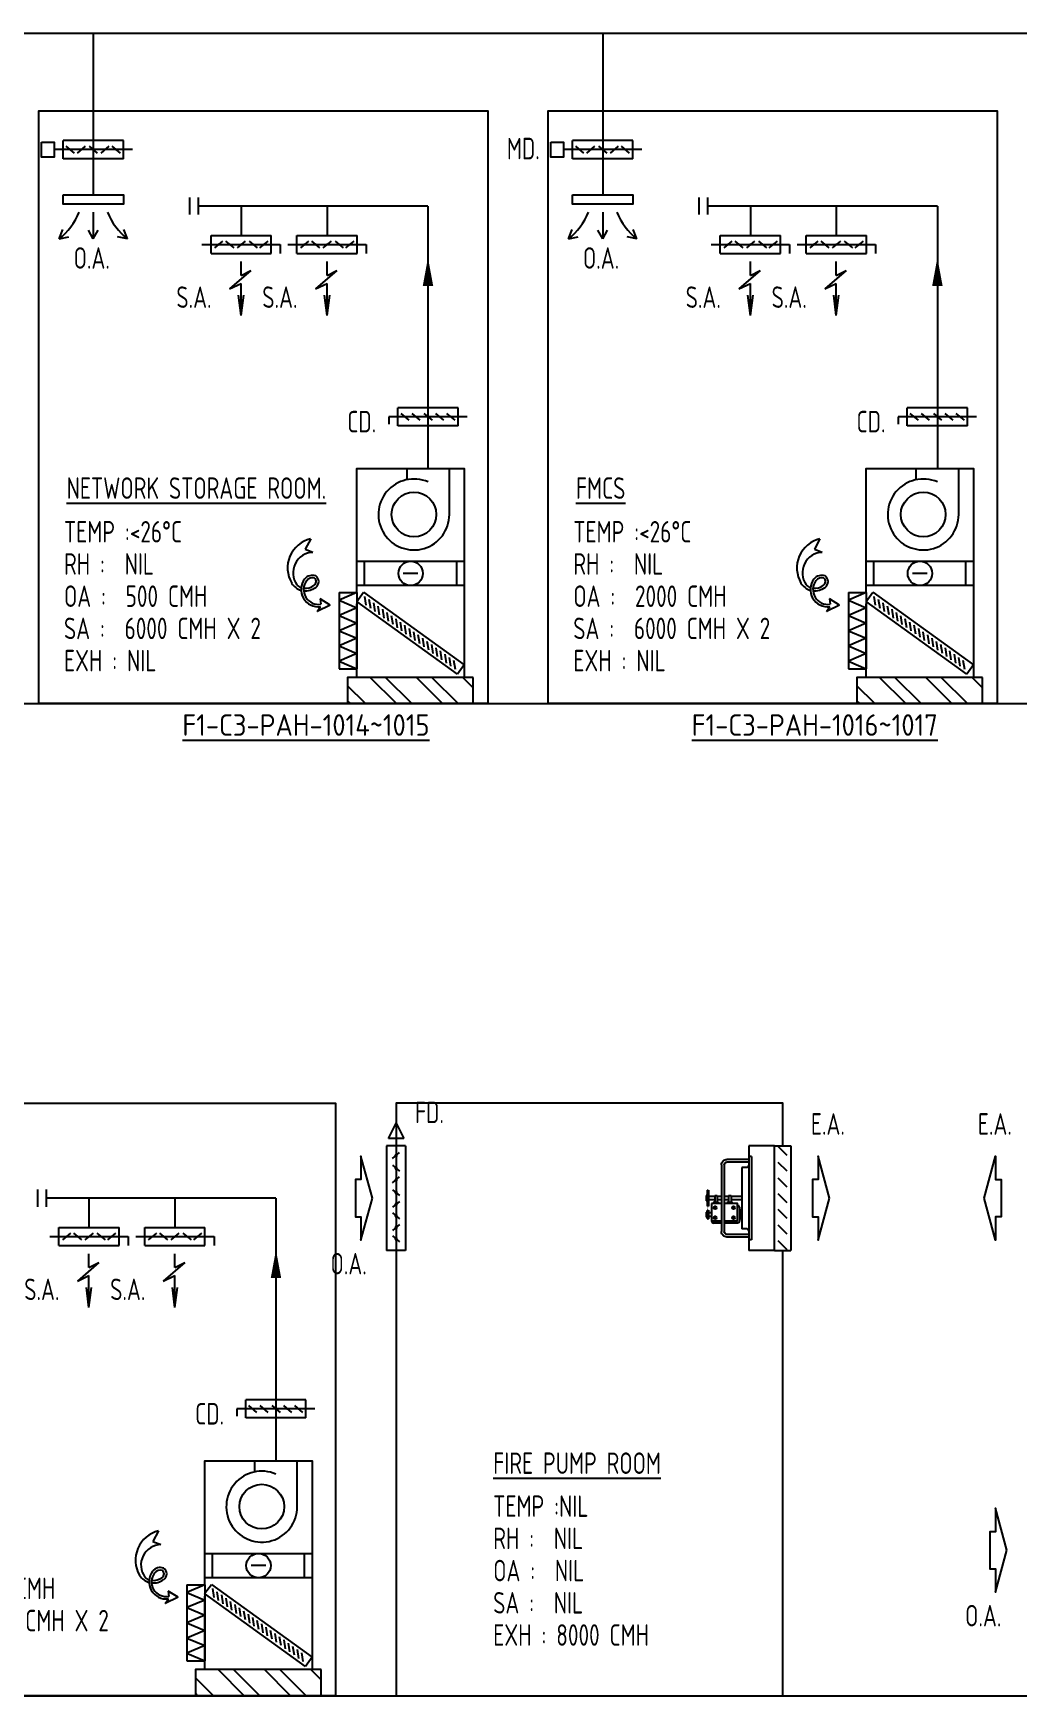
# Model space of a CAD drawing. Extents: x 41366 to 42076, y 84937 to 85507.
# Drawn here: x 41655.5 to 41770, y 85062 to 85255.5 of the extents above; entities that cross this region are included whole.
import ezdxf
from ezdxf.enums import TextEntityAlignment as Align

# ---------------------------------------------------------------- set-up
doc = ezdxf.new("R2010")
doc.units = 0
doc.header["$LTSCALE"] = 10
for name, color, linetype in [('ARROW', 91, 'Continuous'), ('ARROW-1', 12, 'Continuous'), ('G-ANNO-NPLT', 1, 'Continuous'), ('M-DETL-22', 22, 'Continuous'), ('M-DUCT', 6, 'Continuous'), ('M-DUCT-DAPR', 3, 'Continuous'), ('M-DUCT-FLOW', 2, 'Continuous'), ('M-EQPM-FFU', 3, 'Continuous'), ('M-EXHS-DAPR', 2, 'Continuous'), ('M-EXHS-EQPM', 3, 'Continuous'), ('M-EXHS-TEXT', 4, 'Continuous'), ('M-HVAC-EQPM', 22, 'Continuous'), ('M-HVAC-EQPM-TEXT', 4, 'Continuous'), ('M-HVAC-TEXT', 4, 'Continuous'), ('M-MA-DUCT', 150, 'Continuous'), ('SL', 1, 'Continuous')]:
    doc.layers.add(name, color=color, linetype=linetype)
doc.styles.add('AA-TXT', font='isocp.shx', dxfattribs={"width": 0.8, "bigfont": 'chineset.shx'})
doc.styles.add('STDTEXT', font='isocp.shx', dxfattribs={"bigfont": 'chineset.shx'})

# ---------------------------------------------------------------- blocks, each defined once
blk = doc.blocks.new('VDD')
at = {"layer": 'M-DETL-22'}
for p, q in [((-31.4, -9.4), (-44.9, -20.6)), ((-13.3, -20.6), (-26.8, -9.4)), ((-6.7, -20.6), (6.7, -9.4)), ((25.7, -20.6), (12.3, -9.4)), ((30.9, -20.6), (44.3, -9.4))]:
    blk.add_line(p, q, dxfattribs=at)
at = {"layer": 'M-DETL-22', "const_width": 1.8}
for points in [[(-39.1, -15, 1), (-37.3, -15, 1)], [(-20.9, -15, 1), (-19.1, -15, 1)], [(-0.9, -15, 1), (0.9, -15, 1)], [(18.1, -15, 1), (19.9, -15, 1)], [(36.7, -15, 1), (38.5, -15, 1)]]:
    blk.add_lwpolyline(points, format="xyb", close=True, dxfattribs=at)
at = {"layer": 'M-EXHS-DAPR'}
for p, q in [((-65, -15), (-65, 0)), ((50, 0), (-50, 0)), ((-50, 0), (-50, -30)), ((50, 0), (50, -30)), ((65, -15), (-65, -15)), ((50, -30), (-50, -30))]:
    blk.add_line(p, q, dxfattribs=at)
blk = doc.blocks.new('A$C736A3C6C')
at = {"layer": 'M-DUCT-FLOW'}
for p, q in [((0.52, 5.56), (0.92, 4.24)), ((0.92, 4.24), (1.82, 4.63)), ((7.59, 1.7), (6.25, 1.4)), ((6.25, 1.4), (6.74, 1.01)), ((7.04, 0.12), (6.92, 0.78)), ((7.59, 1.7), (7.04, 0.12))]:
    blk.add_line(p, q, dxfattribs=at)
for centre, radius, start, end in [((3.49, 3.72), 3.49, 148.2926, 255.3353), ((3.57, 2.99), 2.39, 136.7685, 260.7009), ((4.51, 1.86), 1.18, 115.8626, 185.408), ((4.51, 1.86), 0.873, 118.7221, 185.408), ((4.14, 2.12), 0.813, 349.909, 100.4542), ((2.91, 2.28), 1.75, 308.9353, 351.6708), ((4.14, 2.12), 0.506, 349.4581, 95.925), ((2.91, 2.28), 2.05, 309.7232, 351.5183), ((3.02, 2.46), 2.16, 258.9818, 296.2087), ((3.29, 1.52), 0.897, 263.2815, 301.704), ((5.33, 2.01), 2.01, 187.3911, 322.1263), ((5.34, 2.01), 1.72, 187.6123, 324.6917)]:
    blk.add_arc(centre, radius, start, end, dxfattribs=at)
blk = doc.blocks.new('A$C1683610B')
for p, q in [((0, 10.56), (0, 0)), ((-13.41, 0), (-11.99, 3.69)), ((-13.41, 0), (-9.56, 0.91)), ((0, 0), (-1.85, 3.5)), ((0, 0), (1.85, 3.5)), ((13.41, 0), (9.56, 0.91)), ((13.41, 0), (11.99, 3.69))]:
    blk.add_line(p, q)
for centre, start, end in [((-28.93, 19.67), 308.26715, 338.68378), ((28.93, 19.67), 201.31622, 231.73285)]:
    blk.add_arc(centre, 25.05, start, end)
blk = doc.blocks.new('0-S')
at = {"layer": 'M-EXHS-EQPM', "color": 1}
blk.add_lwpolyline([(0, 0), (-291, -79), (-129, -79), (-129, -118), (129, -118), (129, -79), (291, -79), (0, 0)], dxfattribs=at)

msp = doc.modelspace()

# ---------------------------------------------------------------- hatches: boundary and pattern name
at = {"layer": 'M-DUCT-FLOW'}
h = msp.add_hatch(dxfattribs=at)
h.set_pattern_fill('ANSI32', color=256, scale=0.4, style=0)
h.set_pattern_definition([(135, (41776.0393, 84907.006), (2.694077, 2.694077), []), (135, (41774.2433, 84907.006), (2.694077, 2.694077), [])])
h.paths.add_polyline_path([(41706.66, 85180.54), (41692.06, 85180.54), (41692.06, 85177.5), (41706.66, 85177.5)])
h = msp.add_hatch(dxfattribs=at)
h.set_pattern_fill('ANSI32', color=256, scale=0.4, style=0)
h.set_pattern_definition([(135, (41835.312, 84907.006), (2.694077, 2.694077), []), (135, (41833.516, 84907.006), (2.694077, 2.694077), [])])
h.paths.add_polyline_path([(41765.93, 85180.54), (41751.33, 85180.54), (41751.33, 85177.5), (41765.93, 85177.5)])
h = msp.add_hatch(dxfattribs=at)
h.set_pattern_fill('ANSI32', color=256, scale=0.4, style=0)
h.set_pattern_definition([(135, (41758.342, 84791.5064), (2.694077, 2.694077), []), (135, (41756.546, 84791.5064), (2.694077, 2.694077), [])])
h.paths.add_polyline_path([(41688.96, 85065.04), (41674.36, 85065.04), (41674.36, 85062), (41688.96, 85062)])

# ---------------------------------------------------------------- linework, layer by layer
at = {"layer": 'ARROW'}
for points in [[(41701.41, 85226.11, 1.22, 0, 0), (41701.41, 85229.42, 0, 0, 0)], [(41760.69, 85226.11, 1.22, 0, 0), (41760.69, 85229.42, 0, 0, 0)], [(41683.72, 85110.61, 1.22, 0, 0), (41683.72, 85113.92, 0, 0, 0)]]:
    msp.add_lwpolyline(points, format="xyseb", dxfattribs=at)
at = {"layer": 'G-ANNO-NPLT'}
for p, q in [((41389.94, 85177.5), (42069.23, 85177.5)), ((41389.94, 85062), (42066.44, 85062))]:
    msp.add_line(p, q, dxfattribs=at)
at = {"layer": 'M-DETL-22'}
for p, q in [((41660.26, 85241.58), (41659.32, 85242.37)), ((41661.53, 85242.37), (41660.59, 85241.58)), ((41661.99, 85242.37), (41662.93, 85241.58)), ((41664.27, 85242.37), (41663.33, 85241.58)), ((41664.63, 85242.37), (41665.57, 85241.58)), ((41719.54, 85241.58), (41718.6, 85242.37)), ((41720.8, 85242.37), (41719.86, 85241.58)), ((41721.27, 85242.37), (41722.21, 85241.58)), ((41723.54, 85242.37), (41722.6, 85241.58)), ((41723.9, 85242.37), (41724.84, 85241.58))]:
    msp.add_line(p, q, dxfattribs=at)
at = {"layer": 'M-DETL-22', "const_width": 0.126}
for points in [[(41659.73, 85241.98, -1), (41659.86, 85241.98, -1)], [(41661, 85241.98, -1), (41661.12, 85241.98, -1)], [(41662.4, 85241.98, -1), (41662.53, 85241.98, -1)], [(41663.73, 85241.98, -1), (41663.86, 85241.98, -1)], [(41665.03, 85241.98, -1), (41665.16, 85241.98, -1)], [(41719, 85241.98, -1), (41719.13, 85241.98, -1)], [(41720.27, 85241.98, -1), (41720.4, 85241.98, -1)], [(41721.67, 85241.98, -1), (41721.8, 85241.98, -1)], [(41723.01, 85241.98, -1), (41723.13, 85241.98, -1)], [(41724.31, 85241.98, -1), (41724.43, 85241.98, -1)]]:
    msp.add_lwpolyline(points, format="xyb", close=True, dxfattribs=at)
at = {"layer": 'M-DUCT'}
for p, q in [((41673.66, 85236.42), (41673.66, 85234.42)), ((41674.66, 85236.42), (41674.66, 85234.42)), ((41732.93, 85236.42), (41732.93, 85234.42)), ((41733.93, 85236.42), (41733.93, 85234.42)), ((41701.41, 85235.42), (41674.66, 85235.42)), ((41679.66, 85235.42), (41679.66, 85232)), ((41689.66, 85235.42), (41689.66, 85232)), ((41701.41, 85235.42), (41701.41, 85204.86)), ((41760.69, 85235.42), (41733.93, 85235.42)), ((41738.93, 85235.42), (41738.93, 85232)), ((41748.93, 85235.42), (41748.93, 85232)), ((41760.69, 85235.42), (41760.69, 85204.86)), ((41655.96, 85120.92), (41655.96, 85118.92)), ((41656.96, 85120.92), (41656.96, 85118.92)), ((41683.72, 85119.92), (41656.96, 85119.92)), ((41661.96, 85119.92), (41661.96, 85116.5)), ((41671.96, 85119.92), (41671.96, 85116.5)), ((41683.72, 85119.92), (41683.72, 85089.36))]:
    msp.add_line(p, q, dxfattribs=at)
at = {"layer": 'M-DUCT-DAPR'}
for p, q in [((41696.8, 85126.86), (41697.7, 85128.66)), ((41697.7, 85128.66), (41698.6, 85126.86)), ((41696.59, 85126), (41696.59, 85113.84)), ((41698.8, 85126), (41696.59, 85126)), ((41698.6, 85126.86), (41696.8, 85126.86)), ((41697.7, 85126.86), (41697.7, 85113.12)), ((41698.8, 85126), (41698.8, 85113.84)), ((41697.29, 85124.53), (41698.11, 85125.22)), ((41697.29, 85123.75), (41698.11, 85123.06)), ((41697.29, 85121.7), (41698.11, 85122.39)), ((41697.29, 85120.91), (41698.11, 85120.22)), ((41698.11, 85119.55), (41697.29, 85118.86)), ((41697.29, 85118.22), (41698.11, 85117.53)), ((41698.11, 85116.86), (41697.29, 85116.17)), ((41697.29, 85115.52), (41698.11, 85114.83)), ((41698.8, 85113.84), (41696.59, 85113.84))]:
    msp.add_line(p, q, dxfattribs=at)
for centre, start, end in [((41697.7, 85124.88), 90, 270), ((41697.7, 85124.88), 270, 90), ((41697.7, 85123.4), 90, 270), ((41697.7, 85122.04), 90, 270), ((41697.7, 85123.4), 270, 90), ((41697.7, 85122.04), 270, 90), ((41697.7, 85120.57), 90, 270), ((41697.7, 85120.57), 270, 90), ((41697.7, 85119.2), 0, 180), ((41697.7, 85119.2), 180, 0), ((41697.7, 85117.87), 90, 270), ((41697.7, 85117.87), 270, 90), ((41697.7, 85116.51), 0, 180), ((41697.7, 85116.51), 180, 0), ((41697.7, 85115.18), 90, 270), ((41697.7, 85115.18), 270, 90)]:
    msp.add_arc(centre, 0.103, start, end, dxfattribs=at)
at = {"layer": 'M-DUCT-FLOW'}
for p, q in [((41696.86, 85210.89), (41696.86, 85210.03)), ((41705.96, 85210.89), (41696.86, 85210.89)), ((41697.91, 85209.84), (41697.91, 85211.94)), ((41704.91, 85211.94), (41697.91, 85211.94)), ((41699.21, 85210.49), (41698.27, 85211.28)), ((41699.54, 85211.28), (41700.48, 85210.49)), ((41700.94, 85211.28), (41701.88, 85210.49)), ((41702.27, 85211.28), (41703.21, 85210.49)), ((41703.58, 85211.28), (41704.52, 85210.49)), ((41704.91, 85209.84), (41704.91, 85211.94)), ((41756.14, 85210.89), (41756.14, 85210.03)), ((41765.23, 85210.89), (41756.14, 85210.89)), ((41757.19, 85209.84), (41757.19, 85211.94)), ((41764.18, 85211.94), (41757.19, 85211.94)), ((41758.49, 85210.49), (41757.54, 85211.28)), ((41758.81, 85211.28), (41759.75, 85210.49)), ((41760.22, 85211.28), (41761.16, 85210.49)), ((41761.55, 85211.28), (41762.49, 85210.49)), ((41762.85, 85211.28), (41763.79, 85210.49)), ((41764.18, 85209.84), (41764.18, 85211.94)), ((41704.91, 85209.84), (41697.91, 85209.84)), ((41764.18, 85209.84), (41757.19, 85209.84)), ((41693.14, 85180.54), (41693.14, 85189.1)), ((41752.41, 85180.54), (41752.41, 85189.1)), ((41679.17, 85095.39), (41679.17, 85094.53)), ((41688.26, 85095.39), (41679.17, 85095.39)), ((41680.22, 85094.34), (41680.22, 85096.44)), ((41687.21, 85096.44), (41680.22, 85096.44)), ((41681.51, 85094.99), (41680.57, 85095.78)), ((41681.84, 85095.78), (41682.78, 85094.99)), ((41683.24, 85095.78), (41684.19, 85094.99)), ((41684.58, 85095.78), (41685.52, 85094.99)), ((41685.88, 85095.78), (41686.82, 85094.99)), ((41687.21, 85094.34), (41687.21, 85096.44)), ((41687.21, 85094.34), (41680.22, 85094.34)), ((41675.44, 85065.04), (41675.44, 85073.6))]:
    msp.add_line(p, q, dxfattribs=at)
at = {"layer": 'M-DUCT-FLOW', "const_width": 0.126}
for points in [[(41698.68, 85210.89, -1), (41698.8, 85210.89, -1)], [(41699.95, 85210.89, -1), (41700.07, 85210.89, -1)], [(41701.35, 85210.89, -1), (41701.48, 85210.89, -1)], [(41702.68, 85210.89, -1), (41702.81, 85210.89, -1)], [(41703.98, 85210.89, -1), (41704.11, 85210.89, -1)], [(41757.95, 85210.89, -1), (41758.08, 85210.89, -1)], [(41759.22, 85210.89, -1), (41759.35, 85210.89, -1)], [(41760.62, 85210.89, -1), (41760.75, 85210.89, -1)], [(41761.95, 85210.89, -1), (41762.08, 85210.89, -1)], [(41763.26, 85210.89, -1), (41763.38, 85210.89, -1)], [(41680.98, 85095.39, -1), (41681.11, 85095.39, -1)], [(41682.25, 85095.39, -1), (41682.38, 85095.39, -1)], [(41683.65, 85095.39, -1), (41683.78, 85095.39, -1)], [(41684.98, 85095.39, -1), (41685.11, 85095.39, -1)], [(41686.29, 85095.39, -1), (41686.41, 85095.39, -1)]]:
    msp.add_lwpolyline(points, format="xyb", close=True, dxfattribs=at)
at = {"layer": 'M-DUCT-FLOW'}
for points in [[(41706.66, 85180.54), (41692.06, 85180.54), (41692.06, 85177.5), (41706.66, 85177.5)], [(41765.93, 85180.54), (41751.33, 85180.54), (41751.33, 85177.5), (41765.93, 85177.5)], [(41688.96, 85065.04), (41674.36, 85065.04), (41674.36, 85062), (41688.96, 85062)]]:
    msp.add_lwpolyline(points, close=True, dxfattribs=at)
at = {"layer": 'M-EQPM-FFU'}
for p, q in [((41698.8, 85126), (41698.8, 85113.84)), ((41741.75, 85126), (41738.75, 85126)), ((41738.75, 85126), (41738.75, 85113.84)), ((41741.75, 85126), (41743.65, 85126)), ((41741.75, 85113.84), (41741.75, 85126)), ((41743.65, 85126), (41743.65, 85113.84)), ((41741.75, 85113.84), (41738.75, 85113.84)), ((41741.75, 85113.84), (41743.65, 85113.84))]:
    msp.add_line(p, q, dxfattribs=at)
at = {"layer": 'M-EXHS-DAPR'}
for p, q in [((41667.01, 85241.98), (41657.92, 85241.98)), ((41665.96, 85243.03), (41658.97, 85243.03)), ((41658.97, 85240.93), (41658.97, 85243.03)), ((41665.96, 85240.93), (41665.96, 85243.03)), ((41726.29, 85241.98), (41717.19, 85241.98)), ((41725.24, 85243.03), (41718.24, 85243.03)), ((41718.24, 85240.93), (41718.24, 85243.03)), ((41725.24, 85240.93), (41725.24, 85243.03)), ((41665.96, 85240.93), (41658.97, 85240.93)), ((41725.24, 85240.93), (41718.24, 85240.93))]:
    msp.add_line(p, q, dxfattribs=at)
for points in [[(41656.42, 85242.85), (41657.92, 85242.85), (41657.92, 85241.11), (41656.42, 85241.11)], [(41715.69, 85242.85), (41717.19, 85242.85), (41717.19, 85241.11), (41715.69, 85241.11)], [(41658.97, 85236.73), (41665.96, 85236.73), (41665.96, 85235.63), (41658.97, 85235.63)], [(41718.24, 85236.73), (41725.24, 85236.73), (41725.24, 85235.63), (41718.24, 85235.63)]]:
    msp.add_lwpolyline(points, close=True, dxfattribs=at)
at = {"layer": 'M-HVAC-EQPM', "color": 1}
for p, q in [((41698.93, 85204.86), (41698.93, 85203.55)), ((41703.9, 85199.51), (41703.9, 85204.86)), ((41758.2, 85204.86), (41758.2, 85203.55)), ((41763.17, 85199.51), (41763.17, 85204.86)), ((41694.02, 85191.23), (41694.02, 85194.07)), ((41704.75, 85191.23), (41704.75, 85194.07)), ((41753.3, 85191.23), (41753.3, 85194.07)), ((41764.02, 85191.23), (41764.02, 85194.07)), ((41700.23, 85192.65), (41698.54, 85192.65)), ((41759.5, 85192.65), (41757.81, 85192.65)), ((41691.06, 85190.41), (41693.14, 85190.41)), ((41693.14, 85190.41), (41691.06, 85189.53)), ((41691.06, 85190.41), (41691.06, 85181.56)), ((41691.06, 85189.53), (41693.14, 85188.64)), ((41693.12, 85189.39), (41693.89, 85190.46)), ((41704.85, 85180.92), (41693.12, 85189.39)), ((41693.14, 85190.41), (41693.14, 85181.56)), ((41693.89, 85190.46), (41705.63, 85182)), ((41694.23, 85188.95), (41694.06, 85189.98)), ((41694.75, 85188.58), (41694.58, 85189.6)), ((41750.33, 85190.41), (41752.41, 85190.41)), ((41752.41, 85190.41), (41750.33, 85189.53)), ((41750.33, 85190.41), (41750.33, 85181.56)), ((41750.33, 85189.53), (41752.41, 85188.64)), ((41752.39, 85189.39), (41753.17, 85190.46)), ((41764.13, 85180.92), (41752.39, 85189.39)), ((41752.41, 85190.41), (41752.41, 85181.56)), ((41753.17, 85190.46), (41764.91, 85182)), ((41753.5, 85188.95), (41753.33, 85189.98)), ((41754.02, 85188.58), (41753.85, 85189.6)), ((41693.14, 85188.64), (41691.06, 85187.76)), ((41691.06, 85187.76), (41693.14, 85186.87)), ((41695.26, 85188.2), (41695.1, 85189.23)), ((41695.78, 85187.83), (41695.62, 85188.85)), ((41696.3, 85187.46), (41696.14, 85188.48)), ((41696.82, 85187.08), (41696.65, 85188.11)), ((41697.34, 85186.71), (41697.17, 85187.73)), ((41752.41, 85188.64), (41750.33, 85187.76)), ((41750.33, 85187.76), (41752.41, 85186.87)), ((41754.54, 85188.2), (41754.37, 85189.23)), ((41755.06, 85187.83), (41754.89, 85188.85)), ((41755.57, 85187.46), (41755.41, 85188.48)), ((41756.09, 85187.08), (41755.93, 85188.11)), ((41756.61, 85186.71), (41756.44, 85187.73)), ((41693.14, 85186.87), (41691.06, 85185.98)), ((41691.06, 85185.98), (41693.14, 85185.1)), ((41697.86, 85186.33), (41697.69, 85187.36)), ((41698.38, 85185.96), (41698.21, 85186.98)), ((41698.89, 85185.59), (41698.73, 85186.61)), ((41699.41, 85185.21), (41699.25, 85186.24)), ((41699.93, 85184.84), (41699.76, 85185.86)), ((41700.45, 85184.46), (41700.28, 85185.49)), ((41752.41, 85186.87), (41750.33, 85185.98)), ((41750.33, 85185.98), (41752.41, 85185.1)), ((41757.13, 85186.33), (41756.96, 85187.36)), ((41757.65, 85185.96), (41757.48, 85186.98)), ((41758.17, 85185.59), (41758, 85186.61)), ((41758.69, 85185.21), (41758.52, 85186.24)), ((41759.2, 85184.84), (41759.04, 85185.86)), ((41759.72, 85184.46), (41759.56, 85185.49)), ((41693.14, 85185.1), (41691.06, 85184.21)), ((41691.06, 85184.21), (41693.14, 85183.33)), ((41700.97, 85184.09), (41700.8, 85185.11)), ((41701.49, 85183.72), (41701.32, 85184.74)), ((41702.01, 85183.34), (41701.84, 85184.37)), ((41702.52, 85182.97), (41702.36, 85183.99)), ((41703.04, 85182.59), (41702.88, 85183.62)), ((41752.41, 85185.1), (41750.33, 85184.21)), ((41750.33, 85184.21), (41752.41, 85183.33)), ((41760.24, 85184.09), (41760.07, 85185.11)), ((41760.76, 85183.72), (41760.59, 85184.74)), ((41761.28, 85183.34), (41761.11, 85184.37)), ((41761.8, 85182.97), (41761.63, 85183.99)), ((41762.31, 85182.59), (41762.15, 85183.62)), ((41693.14, 85183.33), (41691.06, 85182.44)), ((41691.06, 85182.44), (41693.14, 85181.56)), ((41703.56, 85182.22), (41703.39, 85183.24)), ((41704.08, 85181.85), (41703.91, 85182.87)), ((41704.6, 85181.47), (41704.43, 85182.5)), ((41705.63, 85182), (41704.85, 85180.92)), ((41752.41, 85183.33), (41750.33, 85182.44)), ((41750.33, 85182.44), (41752.41, 85181.56)), ((41762.83, 85182.22), (41762.67, 85183.24)), ((41763.35, 85181.85), (41763.19, 85182.87)), ((41763.87, 85181.47), (41763.7, 85182.5)), ((41764.91, 85182), (41764.13, 85180.92)), ((41691.06, 85181.56), (41693.14, 85181.56)), ((41750.33, 85181.56), (41752.41, 85181.56)), ((41743.22, 85124.87), (41742.17, 85125.92)), ((41743.22, 85123.05), (41742.17, 85124.09)), ((41743.22, 85121.22), (41742.17, 85122.27)), ((41743.22, 85119.39), (41742.17, 85120.44)), ((41743.22, 85117.57), (41742.17, 85118.61)), ((41743.22, 85115.74), (41742.17, 85116.79)), ((41743.22, 85113.91), (41742.17, 85114.96)), ((41681.23, 85089.36), (41681.23, 85088.05)), ((41686.2, 85084.01), (41686.2, 85089.36)), ((41676.33, 85075.73), (41676.33, 85078.57)), ((41682.53, 85077.15), (41680.84, 85077.15)), ((41687.05, 85075.73), (41687.05, 85078.57)), ((41673.36, 85074.91), (41675.44, 85074.91)), ((41675.44, 85074.91), (41673.36, 85074.03)), ((41673.36, 85074.91), (41673.36, 85066.06)), ((41673.36, 85074.03), (41675.44, 85073.14)), ((41675.42, 85073.89), (41676.2, 85074.96)), ((41687.16, 85065.42), (41675.42, 85073.89)), ((41675.44, 85074.91), (41675.44, 85066.06)), ((41676.2, 85074.96), (41687.93, 85066.5)), ((41676.53, 85073.45), (41676.36, 85074.48)), ((41677.05, 85073.08), (41676.88, 85074.1)), ((41677.57, 85072.7), (41677.4, 85073.73)), ((41678.08, 85072.33), (41677.92, 85073.35)), ((41675.44, 85073.14), (41673.36, 85072.26)), ((41673.36, 85072.26), (41675.44, 85071.37)), ((41675.44, 85071.37), (41673.36, 85070.49)), ((41678.6, 85071.96), (41678.44, 85072.98)), ((41679.12, 85071.58), (41678.96, 85072.61)), ((41679.64, 85071.21), (41679.47, 85072.23)), ((41680.16, 85070.84), (41679.99, 85071.86)), ((41680.68, 85070.46), (41680.51, 85071.48)), ((41673.36, 85070.49), (41675.44, 85069.6)), ((41675.44, 85069.6), (41673.36, 85068.71)), ((41681.2, 85070.09), (41681.03, 85071.11)), ((41681.71, 85069.71), (41681.55, 85070.74)), ((41682.23, 85069.34), (41682.07, 85070.36)), ((41682.75, 85068.97), (41682.59, 85069.99)), ((41683.27, 85068.59), (41683.1, 85069.61)), ((41673.36, 85068.71), (41675.44, 85067.83)), ((41675.44, 85067.83), (41673.36, 85066.94)), ((41683.79, 85068.22), (41683.62, 85069.24)), ((41684.31, 85067.84), (41684.14, 85068.87)), ((41684.83, 85067.47), (41684.66, 85068.49)), ((41685.34, 85067.1), (41685.18, 85068.12)), ((41685.86, 85066.72), (41685.7, 85067.75)), ((41673.36, 85066.94), (41675.44, 85066.06)), ((41673.36, 85066.06), (41675.44, 85066.06)), ((41686.38, 85066.35), (41686.22, 85067.37)), ((41686.9, 85065.97), (41686.73, 85067)), ((41687.93, 85066.5), (41687.16, 85065.42))]:
    msp.add_line(p, q, dxfattribs=at)
at = {"layer": 'M-HVAC-EQPM'}
for p, q in [((41735.57, 85123.81), (41735.57, 85116.03)), ((41735.89, 85123.81), (41735.89, 85116.03)), ((41738.75, 85124.44), (41736.2, 85124.44)), ((41738.75, 85124.13), (41736.2, 85124.13)), ((41738.75, 85124.76), (41738.75, 85115.08)), ((41739.07, 85124.76), (41738.75, 85124.76)), ((41739.07, 85124.76), (41739.07, 85115.08)), ((41737.95, 85123.49), (41737.95, 85116.35)), ((41738.54, 85123.49), (41737.95, 85123.49)), ((41733.89, 85120.22), (41733.79, 85120.22)), ((41733.79, 85120.22), (41733.79, 85119.62)), ((41733.97, 85120.81), (41733.89, 85120.84)), ((41733.89, 85120.84), (41733.89, 85119)), ((41733.89, 85120.22), (41733.89, 85119.62)), ((41733.97, 85120.81), (41734.04, 85120.84)), ((41734.04, 85120.84), (41734.04, 85119)), ((41734.78, 85120.12), (41734.04, 85120.12)), ((41734.78, 85119.72), (41734.04, 85119.72)), ((41734.78, 85120.23), (41734.78, 85119.42)), ((41734.78, 85120.23), (41735.08, 85120.23)), ((41735.08, 85120.23), (41735.08, 85119.42)), ((41735.57, 85120.12), (41735.08, 85120.12)), ((41735.57, 85119.72), (41735.08, 85119.72)), ((41736.4, 85120.12), (41735.89, 85120.12)), ((41736.4, 85119.72), (41735.89, 85119.72)), ((41736.4, 85120.23), (41736.4, 85119.42)), ((41736.4, 85120.23), (41736.7, 85120.23)), ((41736.7, 85120.23), (41736.7, 85119.42)), ((41737.95, 85120.12), (41736.7, 85120.12)), ((41737.95, 85119.72), (41736.7, 85119.72)), ((41733.89, 85119.62), (41733.79, 85119.62)), ((41733.89, 85118.3), (41733.79, 85118.3)), ((41733.79, 85118.3), (41733.79, 85117.7)), ((41733.97, 85119.03), (41733.89, 85119)), ((41733.97, 85118.5), (41733.89, 85118.54)), ((41733.89, 85118.54), (41733.89, 85117.5)), ((41733.89, 85118.3), (41733.89, 85117.7)), ((41733.97, 85119.03), (41734.04, 85119)), ((41733.97, 85118.5), (41734.04, 85118.54)), ((41734.04, 85118.54), (41734.04, 85117.5)), ((41734.4, 85118.2), (41734.04, 85118.2)), ((41734.4, 85117.8), (41734.04, 85117.8)), ((41734.58, 85119.42), (41734.58, 85119.32)), ((41735.28, 85119.42), (41735.28, 85119.32)), ((41736.2, 85119.42), (41736.2, 85119.32)), ((41736.9, 85119.42), (41736.9, 85119.32)), ((41737.42, 85119.07), (41737.46, 85119.07)), ((41737.66, 85118.87), (41737.66, 85117.22)), ((41737.66, 85118.55), (41737.81, 85118.55)), ((41737.81, 85118.55), (41737.81, 85117.55)), ((41733.89, 85117.7), (41733.79, 85117.7)), ((41733.97, 85117.53), (41733.89, 85117.5)), ((41733.97, 85117.53), (41734.04, 85117.5)), ((41734.44, 85117.22), (41734.44, 85117.3)), ((41735.57, 85117.02), (41734.64, 85117.02)), ((41737.46, 85117.02), (41735.89, 85117.02)), ((41737.66, 85117.55), (41737.81, 85117.55)), ((41738.54, 85116.35), (41737.95, 85116.35)), ((41738.75, 85115.71), (41736.2, 85115.71)), ((41738.75, 85115.4), (41736.2, 85115.4)), ((41739.07, 85115.08), (41738.75, 85115.08))]:
    msp.add_line(p, q, dxfattribs=at)
for points in [[(41703.9, 85204.86), (41705.63, 85204.86), (41705.63, 85180.54), (41693.14, 85180.54), (41693.14, 85180.54)], [(41693.14, 85190.41), (41693.14, 85204.86), (41698.93, 85204.86)], [(41763.17, 85204.86), (41764.91, 85204.86), (41764.91, 85180.54), (41752.41, 85180.54), (41752.41, 85180.54)], [(41752.41, 85190.41), (41752.41, 85204.86), (41758.2, 85204.86)], [(41734.4, 85119.32), (41734.4, 85117.3), (41735.57, 85117.3)], [(41735.57, 85119.32), (41734.4, 85119.32)], [(41735.08, 85119.42), (41734.58, 85119.42)], [(41735.08, 85119.42), (41735.28, 85119.42)], [(41735.89, 85117.3), (41737.42, 85117.3), (41737.42, 85119.32), (41735.89, 85119.32)], [(41736.7, 85119.42), (41736.2, 85119.42)], [(41736.7, 85119.42), (41736.9, 85119.42)], [(41686.2, 85089.36), (41687.93, 85089.36), (41687.93, 85065.04), (41675.44, 85065.04), (41675.44, 85065.04)], [(41675.44, 85074.91), (41675.44, 85089.36), (41681.23, 85089.36)]]:
    msp.add_lwpolyline(points, dxfattribs=at)
at = {"layer": 'M-HVAC-EQPM', "color": 1}
for points in [[(41698.93, 85204.86), (41703.9, 85204.86)], [(41758.2, 85204.86), (41763.17, 85204.86)], [(41681.23, 85089.36), (41686.2, 85089.36)]]:
    msp.add_lwpolyline(points, dxfattribs=at)
for points in [[(41705.63, 85191.23), (41693.14, 85191.23), (41693.14, 85194.07), (41705.63, 85194.07)], [(41764.91, 85191.23), (41752.41, 85191.23), (41752.41, 85194.07), (41764.91, 85194.07)], [(41687.93, 85075.73), (41675.44, 85075.73), (41675.44, 85078.57), (41687.93, 85078.57)]]:
    msp.add_lwpolyline(points, close=True, dxfattribs=at)
at = {"layer": 'M-HVAC-EQPM'}
for points in [[(41735.57, 85123.81, -0.199015), (41735.75, 85124.26, -0.19881), (41736.2, 85124.44)], [(41735.89, 85123.81, -0.198912), (41735.98, 85124.03, -0.198912), (41736.2, 85124.13)], [(41736.2, 85115.4, -0.19881), (41735.75, 85115.58, -0.199015), (41735.57, 85116.03)], [(41736.2, 85115.71, -0.198912), (41735.98, 85115.81, -0.198912), (41735.89, 85116.03)]]:
    msp.add_lwpolyline(points, format="xyb", dxfattribs=at)
at = {"layer": 'M-HVAC-EQPM', "const_width": 0.06}
msp.add_lwpolyline([(41733.97, 85117.5), (41733.97, 85120.83)], dxfattribs=at)
at = {"layer": 'M-HVAC-EQPM', "color": 1}
for centre, radius in [((41699.77, 85199.51), 2.6), ((41759.04, 85199.51), 2.6), ((41699.39, 85192.65), 1.42), ((41758.66, 85192.65), 1.42), ((41682.07, 85084.01), 2.6), ((41681.69, 85077.15), 1.42)]:
    msp.add_circle(centre, radius, dxfattribs=at)
at = {"layer": 'M-HVAC-EQPM'}
for centre, radius in [((41734.83, 85118.8), 0.172), ((41734.83, 85117.64), 0.172), ((41734.83, 85118.8), 0.123), ((41734.83, 85117.64), 0.123), ((41736.95, 85118.8), 0.172), ((41736.95, 85117.64), 0.172), ((41736.95, 85118.8), 0.123), ((41736.95, 85117.64), 0.123)]:
    msp.add_circle(centre, radius, dxfattribs=at)
at = {"layer": 'M-HVAC-EQPM', "color": 1}
for centre in [(41699.77, 85199.51), (41759.04, 85199.51), (41682.07, 85084.01)]:
    msp.add_arc(centre, 4.13, 66.422, 0, dxfattribs=at)
at = {"layer": 'M-HVAC-EQPM'}
for centre, radius, start, end in [((41738.51, 85123.73), 0.239, 277.8469, 355.1442), ((41737.46, 85118.87), 0.2, 0, 90), ((41734.64, 85117.22), 0.2, 180, 270), ((41737.46, 85117.22), 0.2, 270, 0), ((41738.51, 85116.11), 0.239, 4.8558, 82.1531)]:
    msp.add_arc(centre, radius, start, end, dxfattribs=at)
at = {"layer": 'M-HVAC-TEXT'}
for p, q in [((41679.66, 85227.34), (41679.66, 85228.96)), ((41689.66, 85227.34), (41689.66, 85228.96)), ((41738.93, 85227.34), (41738.93, 85228.96)), ((41748.93, 85227.34), (41748.93, 85228.96)), ((41680.79, 85227.93), (41678.31, 85225.77)), ((41678.31, 85225.77), (41679.66, 85226.41)), ((41679.66, 85227.34), (41680.79, 85227.93)), ((41679.66, 85222.69), (41679.66, 85226.41)), ((41690.79, 85227.93), (41688.31, 85225.77)), ((41688.31, 85225.77), (41689.66, 85226.41)), ((41689.66, 85227.34), (41690.79, 85227.93)), ((41689.66, 85222.69), (41689.66, 85226.41)), ((41740.07, 85227.93), (41737.58, 85225.77)), ((41737.58, 85225.77), (41738.93, 85226.41)), ((41738.93, 85227.34), (41740.07, 85227.93)), ((41738.93, 85222.69), (41738.93, 85226.41)), ((41750.07, 85227.93), (41747.58, 85225.77)), ((41747.58, 85225.77), (41748.93, 85226.41)), ((41748.93, 85227.34), (41750.07, 85227.93)), ((41748.93, 85222.69), (41748.93, 85226.41)), ((41679.66, 85222.69), (41679.35, 85225.04)), ((41679.66, 85222.69), (41679.97, 85225.04)), ((41689.66, 85222.69), (41689.35, 85225.04)), ((41689.66, 85222.69), (41689.97, 85225.04)), ((41738.93, 85222.69), (41738.63, 85225.04)), ((41738.93, 85222.69), (41739.24, 85225.04)), ((41748.93, 85222.69), (41748.63, 85225.04)), ((41748.93, 85222.69), (41749.24, 85225.04)), ((41663.1, 85112.43), (41660.61, 85110.27)), ((41661.96, 85111.84), (41661.96, 85113.46)), ((41661.96, 85111.84), (41663.1, 85112.43)), ((41673.1, 85112.43), (41670.61, 85110.27)), ((41671.96, 85111.84), (41671.96, 85113.46)), ((41671.96, 85111.84), (41673.1, 85112.43)), ((41660.61, 85110.27), (41661.96, 85110.91)), ((41661.96, 85107.19), (41661.96, 85110.91)), ((41670.61, 85110.27), (41671.96, 85110.91)), ((41671.96, 85107.19), (41671.96, 85110.91)), ((41661.96, 85107.19), (41661.66, 85109.54)), ((41661.96, 85107.19), (41662.27, 85109.54)), ((41671.96, 85107.19), (41671.66, 85109.54)), ((41671.96, 85107.19), (41672.27, 85109.54))]:
    msp.add_line(p, q, dxfattribs=at)
at = {"layer": 'M-MA-DUCT'}
for p, q in [((41394.76, 85255.53), (41912.46, 85255.53)), ((41662.46, 85255.53), (41662.46, 85236.73)), ((41721.74, 85255.53), (41721.74, 85236.73))]:
    msp.add_line(p, q, dxfattribs=at)
at = {"layer": 'SL'}
for points in [[(41656.12, 85246.5), (41656.12, 85246.5), (41708.36, 85246.5), (41708.36, 85177.5), (41656.12, 85177.5), (41656.12, 85246.5)], [(41715.39, 85246.5), (41715.39, 85246.5), (41767.63, 85246.5), (41767.63, 85177.5), (41715.39, 85177.5), (41715.39, 85246.5)], [(41635.42, 85131), (41635.42, 85131), (41690.66, 85131), (41690.66, 85062), (41635.42, 85062), (41635.42, 85131)], [(41742.7, 85126), (41742.7, 85131), (41697.7, 85131), (41697.7, 85126)], [(41697.7, 85113.84), (41697.7, 85062), (41742.7, 85062), (41742.7, 85113.84)]]:
    msp.add_lwpolyline(points, dxfattribs=at)

# ---------------------------------------------------------------- block references
at = {"layer": 'ARROW-1', "yscale": 0.01679999999998927, "zscale": 0.01679999999998927}
for p, xscale, rotation in [((41694.94, 85119.92), 0.01679999999998927, 270), ((41748.13, 85119.92), 0.01679999999998927, 270), ((41766.12, 85119.92), -0.01679999999998927, 90), ((41768.79, 85078.93), 0.01679999999998927, 270)]:
    msp.add_blockref('0-S', p, dxfattribs=dict(at, xscale=xscale, rotation=rotation))
at = {"layer": 'M-DUCT', "xscale": 0.07000000000016371, "yscale": 0.07000000000016371, "zscale": 0.07000000000016371, "rotation": 180}
for p in [(41679.66, 85229.9), (41689.66, 85229.9), (41738.93, 85229.9), (41748.93, 85229.9), (41661.96, 85114.4), (41671.96, 85114.4)]:
    msp.add_blockref('VDD', p, dxfattribs=at)
at = {"layer": 'M-DUCT', "rotation": 315.0127901287279}
for p in [(41683.46, 85193.12), (41742.73, 85193.12), (41665.76, 85077.62)]:
    msp.add_blockref('A$C736A3C6C', p, dxfattribs=at)
at = {"layer": 'M-HVAC-TEXT', "xscale": 0.2965592208008729, "yscale": 0.2965592208008729, "zscale": 0.2965592208008729}
for p in [(41662.46, 85231.58), (41721.74, 85231.58)]:
    msp.add_blockref('A$C1683610B', p, dxfattribs=at)

# ---------------------------------------------------------------- texts
at = {"layer": 'M-EXHS-TEXT', "linetype": 'Continuous', "width": 0.8}
for s, style, p in [('MD.', 'STDTEXT', (41710.59, 85242.11)), ('O.A.', 'STDTEXT', (41660.17, 85229.37)), ('O.A.', 'STDTEXT', (41719.44, 85229.37)), ('S.A.', 'AA-TXT', (41672.13, 85224.81)), ('S.A.', 'AA-TXT', (41682.13, 85224.81)), ('S.A.', 'AA-TXT', (41731.4, 85224.81)), ('S.A.', 'AA-TXT', (41741.4, 85224.81)), ('%%UNETWORK STORAGE ROOM.', 'AA-TXT', (41659.36, 85202.58)), ('%%UFMCS', 'AA-TXT', (41718.63, 85202.58)), ('TEMP :<26%%DC', 'AA-TXT', (41659.05, 85197.5)), ('TEMP :<26%%DC', 'AA-TXT', (41718.32, 85197.5)), ('RH :  NIL', 'AA-TXT', (41659.05, 85193.75)), ('RH :  NIL', 'AA-TXT', (41718.32, 85193.75)), ('OA :  500 CMH', 'AA-TXT', (41659.05, 85190)), ('OA :  2000 CMH', 'AA-TXT', (41718.32, 85190)), ('SA :  6000 CMH X 2', 'AA-TXT', (41659.05, 85186.25)), ('SA :  6000 CMH X 2', 'AA-TXT', (41718.32, 85186.25)), ('EXH : NIL', 'AA-TXT', (41659.05, 85182.5)), ('EXH : NIL', 'AA-TXT', (41718.32, 85182.5)), ('FD.', 'STDTEXT', (41699.9, 85129.91)), ('S.A.', 'AA-TXT', (41654.43, 85109.31)), ('S.A.', 'AA-TXT', (41664.43, 85109.31)), ('%%UFIRE PUMP ROOM', 'STDTEXT', (41709, 85089.07)), ('TEMP :NIL', 'STDTEXT', (41709, 85084.07)), ('RH :  NIL', 'STDTEXT', (41709, 85080.32)), ('OA :  NIL', 'STDTEXT', (41709, 85076.57)), ('OA :  500 CMH', 'AA-TXT', (41641.35, 85074.5)), ('SA :  NIL', 'STDTEXT', (41709, 85072.82)), ('SA :  6000 CMH X 2', 'AA-TXT', (41641.35, 85070.75)), ('EXH : 8000 CMH', 'STDTEXT', (41709, 85069.07))]:
    msp.add_text(s, height=2.5, dxfattribs=dict(at, style=style)).set_placement(p, align=Align.MIDDLE_LEFT)
for s, style, p in [('CD.', 'AA-TXT', (41695.38, 85210.32)), ('CD.', 'AA-TXT', (41754.65, 85210.32)), ('E.A.', 'STDTEXT', (41749.93, 85128.56)), ('E.A.', 'STDTEXT', (41769.36, 85128.56)), ('O.A.', 'STDTEXT', (41694.29, 85112.3)), ('CD.', 'AA-TXT', (41677.68, 85094.82)), ('O.A.', 'STDTEXT', (41768.14, 85071.32))]:
    msp.add_text(s, height=2.5, dxfattribs=dict(at, style=style)).set_placement(p, align=Align.MIDDLE_RIGHT)
at = {"layer": 'M-HVAC-EQPM-TEXT', "style": 'AA-TXT'}
for s, p in [('%%UF1-C3-PAH-1014~1015', (41672.83, 85175)), ('%%UF1-C3-PAH-1016~1017', (41732.1, 85175))]:
    msp.add_text(s, height=2.5, dxfattribs=at).set_placement(p, align=Align.MIDDLE_LEFT)

doc.saveas('drawing.dxf')
